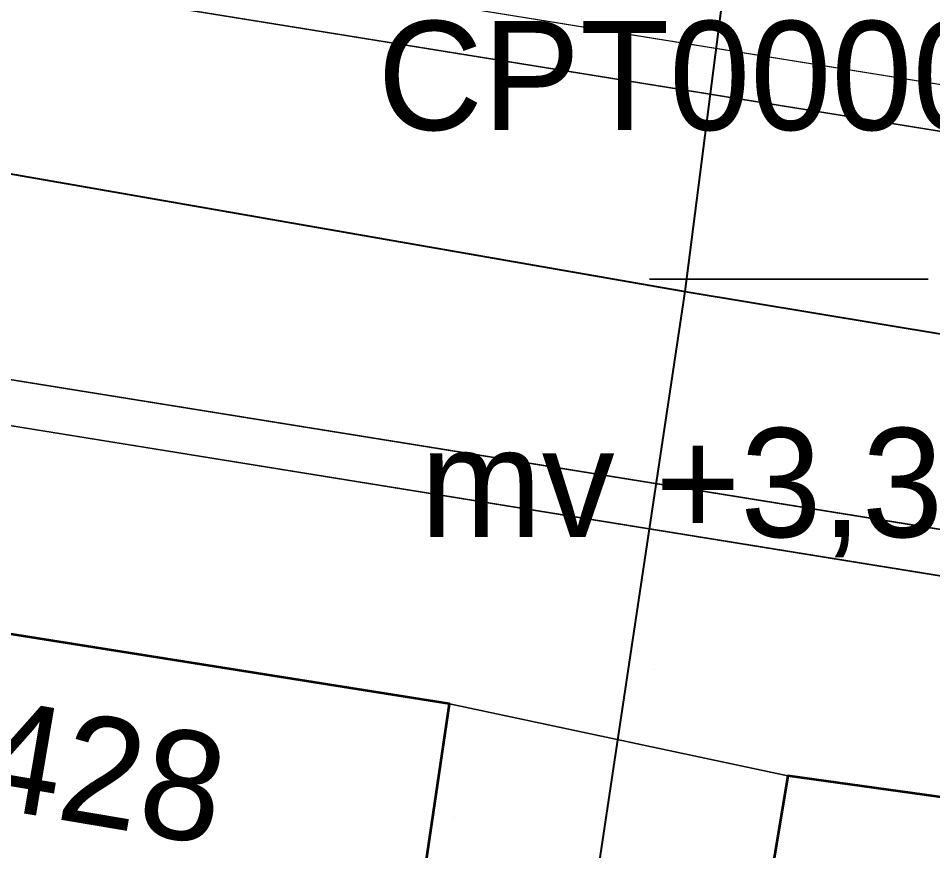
# Model space of a CAD drawing. Header units: metres. Extents: x 0 to 105485, y 0 to 425721.
# Drawn here: x 104860.22 to 104867.77, y 425250.43 to 425257.3 of the extents above; entities that cross this region are included whole.
import ezdxf
from ezdxf.enums import TextEntityAlignment as Align

# ---------------------------------------------------------------- set-up
doc = ezdxf.new("R2010")
doc.units = ezdxf.units.M
doc.header["$MEASUREMENT"] = 0
doc.linetypes.add('KG-PERCEEL-SO', pattern=[19, 5.5, -4, 5.5, -4])
for name, color, linetype, lineweight in [('B-XX-IE-MEUBILAIR-G', 7, 'Continuous', 18), ('B-XX-KG-GRENS_PERCEEL-G', 150, 'KG-PERCEEL-SO', 18), ('B-XX-MO-ONDERZOEK_SONDERING-G', 90, 'Continuous', 18), ('B-XX-MO-ONDERZOEK_SONDERING-T', 90, 'Continuous', 18), ('B-XX-OG-BEBOUWING-G', 7, 'Continuous', 35), ('B-XX-OG-BEBOUWING_HUISNUMMER-T', 7, 'Continuous', 18), ('B-XX-VH-OPENVERHARDING-G', 90, 'Continuous', 18)]:
    doc.layers.add(name, color=color, linetype=linetype, lineweight=lineweight)
doc.layers.add('GIS-WEGVAKKEN', color=2, linetype='Continuous')

msp = doc.modelspace()

# ---------------------------------------------------------------- linework, layer by layer
at = {"layer": 'B-XX-IE-MEUBILAIR-G', "color": 0, "true_color": 0x604a38}
for points in [[(104865.479, 425251.927, 3.2577), (104865.479, 425251.927, 4.7577)], [(104865.124, 425251.246, 3.2721), (104865.124, 425251.246, 6.2721)], [(104863.822, 425250.706, 3.2613), (104863.822, 425250.706, 4.7613)]]:
    msp.add_polyline3d(points, dxfattribs=at)
at = {"layer": 'B-XX-KG-GRENS_PERCEEL-G', "ltscale": 0.5, "flags": 128}
for points in [[(104858.325, 425252.508), (104863.784, 425251.643)], [(104860.9, 425232.11), (104863.784, 425251.643)], [(104863.784, 425251.643), (104866.577, 425251.048)], [(104863.251, 425229.108), (104863.799, 425233.092), (104865.116, 425242.279), (104866.577, 425251.048)], [(104866.577, 425251.048), (104872.137, 425250.275)]]:
    msp.add_lwpolyline(points, dxfattribs=at)
at = {"layer": 'B-XX-MO-ONDERZOEK_SONDERING-G', "color": 0, "true_color": 0x285cd6}
msp.add_polyline3d([(104867.509, 425255.149, 2.3), (104867.509, 425255.149, 2.28), (104867.509, 425255.149, 2.26), (104867.509, 425255.149, 2.24), (104867.559, 425255.149, 2.22), (104867.534, 425255.149, 2.2), (104867.659, 425255.149, 2.18), (104867.709, 425255.149, 2.16), (104867.709, 425255.149, 2.14), (104867.709, 425255.149, 2.12), (104867.684, 425255.149, 2.1), (104867.334, 425255.149, 2.08), (104867.209, 425255.149, 2.06), (104867.159, 425255.149, 2.04), (104867.109, 425255.149, 2.02), (104867.134, 425255.149, 2), (104867.109, 425255.149, 1.98), (104867.284, 425255.149, 1.96), (104867.659, 425255.149, 1.94), (104867.659, 425255.149, 1.92), (104867.634, 425255.149, 1.9), (104867.609, 425255.149, 1.88), (104867.584, 425255.149, 1.86), (104867.534, 425255.149, 1.84), (104867.534, 425255.149, 1.82), (104867.584, 425255.149, 1.8), (104867.584, 425255.149, 1.78), (104867.584, 425255.149, 1.76), (104867.559, 425255.149, 1.74), (104867.534, 425255.149, 1.72), (104867.534, 425255.149, 1.7), (104867.609, 425255.149, 1.68), (104867.609, 425255.149, 1.66), (104867.659, 425255.149, 1.64), (104867.659, 425255.149, 1.62), (104867.659, 425255.149, 1.6), (104867.609, 425255.149, 1.58), (104867.609, 425255.149, 1.56), (104867.609, 425255.149, 1.54), (104867.584, 425255.149, 1.52), (104867.534, 425255.149, 1.5), (104867.484, 425255.149, 1.48), (104867.459, 425255.149, 1.46), (104867.509, 425255.149, 1.44), (104867.534, 425255.149, 1.42), (104867.584, 425255.149, 1.4), (104867.584, 425255.149, 1.38), (104867.609, 425255.149, 1.36), (104867.584, 425255.149, 1.34), (104867.584, 425255.149, 1.32), (104867.584, 425255.149, 1.3), (104867.509, 425255.149, 1.28), (104867.434, 425255.149, 1.26), (104867.384, 425255.149, 1.24), (104867.384, 425255.149, 1.22), (104867.259, 425255.149, 1.2), (104867.109, 425255.149, 1.18), (104867.009, 425255.149, 1.16), (104866.934, 425255.149, 1.14), (104866.959, 425255.149, 1.12), (104866.884, 425255.149, 1.1), (104867.059, 425255.149, 1.08), (104866.959, 425255.149, 1.06), (104867.209, 425255.149, 1.04), (104867.334, 425255.149, 1.02), (104867.384, 425255.149, 1), (104867.384, 425255.149, 0.98), (104867.434, 425255.149, 0.96), (104867.484, 425255.149, 0.94), (104867.484, 425255.149, 0.92), (104867.334, 425255.149, 0.9), (104867.309, 425255.149, 0.88), (104867.359, 425255.149, 0.86), (104867.359, 425255.149, 0.84), (104867.359, 425255.149, 0.82), (104866.984, 425255.149, 0.8), (104866.659, 425255.149, 0.78), (104867.159, 425255.149, 0.76), (104866.934, 425255.149, 0.74), (104867.209, 425255.149, 0.72), (104867.334, 425255.149, 0.7), (104867.459, 425255.149, 0.68), (104867.509, 425255.149, 0.66), (104867.509, 425255.149, 0.64), (104867.484, 425255.149, 0.62), (104867.609, 425255.149, 0.6), (104867.534, 425255.149, 0.58), (104867.459, 425255.149, 0.56), (104867.534, 425255.149, 0.54), (104867.384, 425255.149, 0.52), (104867.309, 425255.149, 0.5), (104867.259, 425255.149, 0.48), (104867.259, 425255.149, 0.46), (104867.259, 425255.149, 0.44), (104867.259, 425255.149, 0.42), (104867.259, 425255.149, 0.4), (104867.259, 425255.149, 0.38), (104867.259, 425255.149, 0.36), (104867.259, 425255.149, 0.34), (104867.259, 425255.149, 0.32), (104867.259, 425255.149, 0.3), (104867.259, 425255.149, 0.28), (104867.259, 425255.149, 0.26), (104867.259, 425255.149, 0.24), (104867.259, 425255.149, 0.22), (104867.259, 425255.149, 0.2), (104867.259, 425255.149, 0.18), (104867.234, 425255.149, 0.16), (104867.284, 425255.149, 0.14), (104867.284, 425255.149, 0.12), (104867.484, 425255.149, 0.1), (104867.609, 425255.149, 0.08), (104867.659, 425255.149, 0.06), (104867.659, 425255.149, 0.04), (104867.659, 425255.149, 0.02), (104867.709, 425255.149, 0), (104867.734, 425255.149, -0.02), (104867.734, 425255.149, -0.04), (104867.209, 425255.149, -0.06), (104866.959, 425255.149, -0.08), (104866.684, 425255.149, -0.1), (104866.459, 425255.149, -0.12), (104866.809, 425255.149, -0.14), (104867.034, 425255.149, -0.16), (104866.984, 425255.149, -0.18), (104867.034, 425255.149, -0.2), (104867.159, 425255.149, -0.22), (104867.209, 425255.149, -0.24), (104867.284, 425255.149, -0.26), (104867.359, 425255.149, -0.28), (104867.359, 425255.149, -0.3), (104867.409, 425255.149, -0.32), (104867.484, 425255.149, -0.34), (104867.534, 425255.149, -0.36), (104867.434, 425255.149, -0.38), (104867.359, 425255.149, -0.4), (104867.259, 425255.149, -0.42), (104867.159, 425255.149, -0.44), (104867.059, 425255.149, -0.46), (104866.934, 425255.149, -0.48), (104866.834, 425255.149, -0.5), (104866.759, 425255.149, -0.52), (104866.759, 425255.149, -0.54), (104866.559, 425255.149, -0.56), (104866.384, 425255.149, -0.58), (104866.259, 425255.149, -0.6), (104866.134, 425255.149, -0.62), (104866.059, 425255.149, -0.64), (104866.009, 425255.149, -0.66), (104866.134, 425255.149, -0.68), (104866.009, 425255.149, -0.7), (104866.009, 425255.149, -0.72), (104866.284, 425255.149, -0.74), (104866.334, 425255.149, -0.76), (104866.434, 425255.149, -0.78), (104866.509, 425255.149, -0.8), (104866.584, 425255.149, -0.82), (104866.484, 425255.149, -0.84), (104866.409, 425255.149, -0.86), (104866.259, 425255.149, -0.88), (104866.109, 425255.149, -0.9), (104865.984, 425255.149, -0.92), (104865.909, 425255.149, -0.94), (104865.859, 425255.149, -0.96), (104865.809, 425255.149, -0.98), (104865.884, 425255.149, -1), (104865.909, 425255.149, -1.02), (104865.959, 425255.149, -1.04), (104866.059, 425255.149, -1.06), (104866.184, 425255.149, -1.08), (104866.159, 425255.149, -1.1), (104866.134, 425255.149, -1.12), (104866.084, 425255.149, -1.14), (104866.184, 425255.149, -1.16), (104866.259, 425255.149, -1.18), (104866.284, 425255.149, -1.2), (104866.234, 425255.149, -1.22), (104866.159, 425255.149, -1.24), (104866.134, 425255.149, -1.26), (104866.084, 425255.149, -1.28), (104866.009, 425255.149, -1.3), (104865.859, 425255.149, -1.32), (104865.684, 425255.149, -1.34), (104865.734, 425255.149, -1.36), (104865.709, 425255.149, -1.38), (104865.434, 425255.149, -1.4), (104865.534, 425255.149, -1.42), (104865.784, 425255.149, -1.44), (104865.959, 425255.149, -1.46), (104865.959, 425255.149, -1.48), (104866.059, 425255.149, -1.5), (104866.284, 425255.149, -1.52), (104866.309, 425255.149, -1.54), (104866.309, 425255.149, -1.56), (104866.384, 425255.149, -1.58), (104866.459, 425255.149, -1.6), (104866.534, 425255.149, -1.62), (104866.459, 425255.149, -1.64), (104866.359, 425255.149, -1.66), (104866.309, 425255.149, -1.68), (104866.234, 425255.149, -1.7), (104866.084, 425255.149, -1.72), (104866.059, 425255.149, -1.74), (104865.934, 425255.149, -1.76), (104865.984, 425255.149, -1.78), (104865.859, 425255.149, -1.8), (104865.959, 425255.149, -1.82), (104866.009, 425255.149, -1.84), (104866.009, 425255.149, -1.86), (104865.934, 425255.149, -1.88), (104866.009, 425255.149, -1.9), (104866.059, 425255.149, -1.92), (104866.209, 425255.149, -1.94), (104866.134, 425255.149, -1.96), (104866.209, 425255.149, -1.98), (104866.284, 425255.149, -2), (104866.334, 425255.149, -2.02), (104866.459, 425255.149, -2.04), (104866.509, 425255.149, -2.06), (104866.534, 425255.149, -2.08), (104866.534, 425255.149, -2.1), (104866.584, 425255.149, -2.12), (104866.634, 425255.149, -2.14), (104866.709, 425255.149, -2.16), (104866.709, 425255.149, -2.18), (104866.734, 425255.149, -2.2), (104866.809, 425255.149, -2.22), (104866.759, 425255.149, -2.24), (104866.709, 425255.149, -2.26), (104866.684, 425255.149, -2.28), (104866.584, 425255.149, -2.3), (104866.534, 425255.149, -2.32), (104866.409, 425255.149, -2.34), (104866.159, 425255.149, -2.36), (104865.959, 425255.149, -2.38), (104865.884, 425255.149, -2.4), (104865.809, 425255.149, -2.42), (104865.834, 425255.149, -2.44), (104865.959, 425255.149, -2.46), (104866.034, 425255.149, -2.48), (104866.234, 425255.149, -2.5), (104866.534, 425255.149, -2.52), (104866.684, 425255.149, -2.54), (104866.734, 425255.149, -2.56), (104866.734, 425255.149, -2.58), (104866.509, 425255.149, -2.6), (104866.484, 425255.149, -2.62), (104866.459, 425255.149, -2.64), (104866.409, 425255.149, -2.66), (104866.359, 425255.149, -2.68), (104866.359, 425255.149, -2.7), (104866.334, 425255.149, -2.72), (104866.359, 425255.149, -2.74), (104866.259, 425255.149, -2.76), (104866.234, 425255.149, -2.78), (104866.234, 425255.149, -2.8), (104866.234, 425255.149, -2.82), (104866.184, 425255.149, -2.84), (104866.234, 425255.149, -2.86), (104866.259, 425255.149, -2.88), (104866.409, 425255.149, -2.9), (104866.684, 425255.149, -2.92), (104866.709, 425255.149, -2.94), (104866.734, 425255.149, -2.96), (104866.684, 425255.149, -2.98), (104866.734, 425255.149, -3), (104866.684, 425255.149, -3.02), (104866.559, 425255.149, -3.04), (104866.459, 425255.149, -3.06), (104866.509, 425255.149, -3.08), (104866.509, 425255.149, -3.1), (104866.609, 425255.149, -3.12), (104866.659, 425255.149, -3.14), (104866.684, 425255.149, -3.16), (104866.709, 425255.149, -3.18), (104866.684, 425255.149, -3.2), (104866.709, 425255.149, -3.22), (104866.684, 425255.149, -3.24), (104866.734, 425255.149, -3.26), (104866.659, 425255.149, -3.28), (104866.634, 425255.149, -3.3), (104866.734, 425255.149, -3.32), (104866.634, 425255.149, -3.34), (104866.609, 425255.149, -3.36), (104866.484, 425255.149, -3.38), (104866.409, 425255.149, -3.4), (104866.484, 425255.149, -3.42), (104866.584, 425255.149, -3.44), (104866.584, 425255.149, -3.46), (104866.584, 425255.149, -3.48), (104866.684, 425255.149, -3.5), (104866.834, 425255.149, -3.52), (104866.909, 425255.149, -3.54), (104866.934, 425255.149, -3.56), (104866.959, 425255.149, -3.58), (104866.959, 425255.149, -3.6), (104866.984, 425255.149, -3.62), (104866.984, 425255.149, -3.64), (104867.009, 425255.149, -3.66), (104866.909, 425255.149, -3.68), (104866.809, 425255.149, -3.7), (104866.809, 425255.149, -3.72), (104866.859, 425255.149, -3.74), (104866.909, 425255.149, -3.76), (104866.959, 425255.149, -3.78), (104866.884, 425255.149, -3.8), (104866.984, 425255.149, -3.82), (104867.034, 425255.149, -3.84), (104867.034, 425255.149, -3.86), (104867.059, 425255.149, -3.88), (104867.059, 425255.149, -3.9), (104867.084, 425255.149, -3.92), (104867.109, 425255.149, -3.94), (104867.109, 425255.149, -3.96), (104867.084, 425255.149, -3.98), (104867.084, 425255.149, -4), (104867.159, 425255.149, -4.02), (104867.209, 425255.149, -4.04), (104867.184, 425255.149, -4.06), (104867.209, 425255.149, -4.08), (104867.234, 425255.149, -4.1), (104867.259, 425255.149, -4.12), (104867.284, 425255.149, -4.14), (104867.284, 425255.149, -4.16), (104867.259, 425255.149, -4.179), (104867.284, 425255.149, -4.199), (104867.284, 425255.149, -4.219), (104867.309, 425255.149, -4.239), (104867.234, 425255.149, -4.259), (104867.284, 425255.149, -4.279), (104867.259, 425255.149, -4.299), (104867.259, 425255.149, -4.319), (104867.209, 425255.149, -4.339), (104867.234, 425255.149, -4.359), (104867.259, 425255.149, -4.379), (104867.284, 425255.149, -4.399), (104867.284, 425255.149, -4.419), (104867.234, 425255.149, -4.439), (104867.284, 425255.149, -4.459), (104867.309, 425255.149, -4.479), (104867.259, 425255.149, -4.499), (104867.259, 425255.149, -4.519), (104867.259, 425255.149, -4.539), (104867.284, 425255.149, -4.559), (104867.234, 425255.149, -4.579), (104867.184, 425255.149, -4.599), (104867.234, 425255.149, -4.619), (104867.334, 425255.149, -4.639), (104867.334, 425255.149, -4.659), (104867.334, 425255.149, -4.679), (104867.334, 425255.149, -4.699), (104867.309, 425255.149, -4.719), (104867.334, 425255.149, -4.739), (104867.334, 425255.149, -4.759), (104867.384, 425255.149, -4.779), (104867.384, 425255.149, -4.799), (104867.409, 425255.149, -4.819), (104867.409, 425255.149, -4.839), (104867.459, 425255.149, -4.859), (104867.434, 425255.149, -4.879), (104867.384, 425255.149, -4.899), (104867.409, 425255.149, -4.919), (104867.384, 425255.149, -4.939), (104867.384, 425255.149, -4.959), (104867.384, 425255.149, -4.979), (104867.409, 425255.149, -4.999), (104867.409, 425255.149, -5.019), (104867.334, 425255.149, -5.039), (104867.409, 425255.149, -5.059), (104867.359, 425255.149, -5.079), (104867.359, 425255.149, -5.099), (104867.309, 425255.149, -5.119), (104867.359, 425255.149, -5.139), (104867.359, 425255.149, -5.159), (104867.359, 425255.149, -5.179), (104867.359, 425255.149, -5.199), (104867.384, 425255.149, -5.219), (104867.384, 425255.149, -5.239), (104867.409, 425255.149, -5.259), (104867.384, 425255.149, -5.279), (104867.359, 425255.149, -5.299), (104867.409, 425255.149, -5.319), (104867.409, 425255.149, -5.339), (104867.384, 425255.149, -5.359), (104867.409, 425255.149, -5.379), (104867.359, 425255.149, -5.399), (104867.409, 425255.149, -5.419), (104867.434, 425255.149, -5.439), (104867.434, 425255.149, -5.459), (104867.459, 425255.149, -5.479), (104867.434, 425255.149, -5.499), (104867.409, 425255.149, -5.519), (104867.384, 425255.149, -5.539), (104867.334, 425255.149, -5.559), (104867.234, 425255.149, -5.579), (104867.284, 425255.149, -5.599), (104867.334, 425255.149, -5.619), (104867.359, 425255.149, -5.639), (104867.359, 425255.149, -5.659), (104867.384, 425255.149, -5.679), (104867.384, 425255.149, -5.699), (104867.409, 425255.149, -5.719), (104867.384, 425255.149, -5.739), (104867.459, 425255.149, -5.759), (104867.509, 425255.149, -5.779), (104867.509, 425255.149, -5.799), (104867.459, 425255.149, -5.819), (104867.459, 425255.149, -5.839), (104867.459, 425255.149, -5.859), (104867.434, 425255.149, -5.879), (104867.459, 425255.149, -5.899), (104867.484, 425255.149, -5.919), (104867.484, 425255.149, -5.939), (104867.509, 425255.149, -5.959), (104867.509, 425255.149, -5.979), (104867.484, 425255.149, -5.999), (104867.459, 425255.149, -6.019), (104867.484, 425255.149, -6.039), (104867.509, 425255.149, -6.059), (104867.509, 425255.149, -6.079), (104867.509, 425255.149, -6.099), (104867.484, 425255.149, -6.119), (104867.534, 425255.149, -6.139), (104867.509, 425255.149, -6.159), (104867.534, 425255.149, -6.179), (104867.509, 425255.149, -6.199), (104867.509, 425255.149, -6.219), (104867.484, 425255.149, -6.239), (104867.509, 425255.149, -6.259), (104867.459, 425255.149, -6.279), (104867.484, 425255.149, -6.299), (104867.484, 425255.149, -6.319), (104867.484, 425255.149, -6.339), (104867.459, 425255.149, -6.359), (104867.484, 425255.149, -6.379), (104867.534, 425255.149, -6.399), (104867.559, 425255.149, -6.419), (104867.559, 425255.149, -6.439), (104867.509, 425255.149, -6.459), (104867.559, 425255.149, -6.479), (104867.559, 425255.149, -6.499), (104867.534, 425255.149, -6.519), (104867.584, 425255.149, -6.539), (104867.584, 425255.149, -6.559), (104867.484, 425255.149, -6.579), (104867.509, 425255.149, -6.599), (104867.509, 425255.149, -6.619), (104867.534, 425255.149, -6.639), (104867.534, 425255.149, -6.659), (104867.509, 425255.149, -6.679), (104867.509, 425255.149, -6.699), (104867.584, 425255.149, -6.719), (104867.559, 425255.149, -6.739), (104867.534, 425255.149, -6.759), (104867.534, 425255.149, -6.779), (104867.534, 425255.149, -6.799), (104867.559, 425255.149, -6.819), (104867.559, 425255.149, -6.839), (104867.534, 425255.149, -6.859), (104867.584, 425255.149, -6.879), (104867.584, 425255.149, -6.899), (104867.584, 425255.149, -6.919), (104867.534, 425255.149, -6.939), (104867.559, 425255.149, -6.959), (104867.534, 425255.149, -6.979), (104867.534, 425255.149, -6.999), (104867.584, 425255.149, -7.019), (104867.584, 425255.149, -7.039), (104867.559, 425255.149, -7.059), (104867.559, 425255.149, -7.079), (104867.584, 425255.149, -7.099), (104867.609, 425255.149, -7.119), (104867.584, 425255.149, -7.139), (104867.634, 425255.149, -7.159), (104867.609, 425255.149, -7.179), (104867.634, 425255.149, -7.199), (104867.659, 425255.149, -7.219), (104867.634, 425255.149, -7.238), (104867.609, 425255.149, -7.258), (104867.634, 425255.149, -7.278), (104867.584, 425255.149, -7.298), (104867.609, 425255.149, -7.318), (104867.609, 425255.149, -7.338), (104867.609, 425255.149, -7.358), (104867.534, 425255.149, -7.378), (104867.609, 425255.149, -7.398), (104867.584, 425255.149, -7.418), (104867.584, 425255.149, -7.438), (104867.584, 425255.149, -7.458), (104867.559, 425255.149, -7.478), (104867.584, 425255.149, -7.498), (104867.634, 425255.149, -7.518), (104867.584, 425255.149, -7.538), (104867.584, 425255.149, -7.558), (104867.584, 425255.149, -7.578), (104867.534, 425255.149, -7.598), (104867.584, 425255.149, -7.618), (104867.559, 425255.149, -7.638), (104867.559, 425255.149, -7.658), (104867.609, 425255.149, -7.678), (104867.584, 425255.149, -7.698), (104867.609, 425255.149, -7.718), (104867.609, 425255.149, -7.738), (104867.584, 425255.149, -7.758), (104867.634, 425255.149, -7.778), (104867.609, 425255.149, -7.798), (104867.609, 425255.149, -7.818), (104867.609, 425255.149, -7.838), (104867.584, 425255.149, -7.858), (104867.609, 425255.149, -7.878), (104867.559, 425255.149, -7.898), (104867.559, 425255.149, -7.918), (104867.584, 425255.149, -7.938), (104867.584, 425255.149, -7.958), (104867.584, 425255.149, -7.978), (104867.559, 425255.149, -7.998), (104867.534, 425255.149, -8.018), (104867.559, 425255.149, -8.038), (104867.559, 425255.149, -8.058), (104867.559, 425255.149, -8.078), (104867.559, 425255.149, -8.098), (104867.559, 425255.149, -8.118), (104867.559, 425255.149, -8.138), (104867.559, 425255.149, -8.158), (104867.559, 425255.149, -8.178), (104867.559, 425255.149, -8.198), (104867.534, 425255.149, -8.218), (104867.534, 425255.149, -8.238), (104867.534, 425255.149, -8.258), (104867.559, 425255.149, -8.278), (104867.559, 425255.149, -8.298), (104867.559, 425255.149, -8.318), (104867.559, 425255.149, -8.338), (104867.559, 425255.149, -8.358), (104867.559, 425255.149, -8.378), (104867.559, 425255.149, -8.398), (104867.534, 425255.149, -8.418), (104867.534, 425255.149, -8.438), (104867.534, 425255.149, -8.458), (104867.534, 425255.149, -8.478), (104867.509, 425255.149, -8.498), (104867.534, 425255.149, -8.518), (104867.509, 425255.149, -8.538), (104867.534, 425255.149, -8.558), (104867.509, 425255.149, -8.578), (104867.534, 425255.149, -8.598), (104867.509, 425255.149, -8.618), (104867.509, 425255.149, -8.638), (104867.509, 425255.149, -8.658), (104867.534, 425255.149, -8.678), (104867.484, 425255.149, -8.698), (104867.509, 425255.149, -8.718), (104867.509, 425255.149, -8.738), (104867.534, 425255.149, -8.758), (104867.509, 425255.149, -8.778), (104867.534, 425255.149, -8.797), (104867.509, 425255.149, -8.817), (104867.534, 425255.149, -8.837), (104867.559, 425255.149, -8.857), (104867.534, 425255.149, -8.877), (104867.509, 425255.149, -8.897), (104867.534, 425255.149, -8.917), (104867.509, 425255.149, -8.937), (104867.509, 425255.149, -8.957), (104867.534, 425255.149, -8.977), (104867.509, 425255.149, -8.997), (104867.484, 425255.149, -9.017), (104867.484, 425255.149, -9.037), (104867.484, 425255.149, -9.057), (104867.534, 425255.149, -9.077), (104867.509, 425255.149, -9.097), (104867.559, 425255.149, -9.117), (104867.509, 425255.149, -9.137), (104867.484, 425255.149, -9.157), (104867.509, 425255.149, -9.177), (104867.534, 425255.149, -9.197), (104867.534, 425255.149, -9.217), (104867.534, 425255.149, -9.237), (104867.534, 425255.149, -9.257), (104867.509, 425255.149, -9.277), (104867.559, 425255.149, -9.297), (104867.534, 425255.149, -9.317), (104867.534, 425255.149, -9.337), (104867.534, 425255.149, -9.357), (104867.534, 425255.149, -9.377), (104867.534, 425255.149, -9.397), (104867.484, 425255.149, -9.417), (104867.534, 425255.149, -9.437), (104867.484, 425255.149, -9.457), (104867.484, 425255.149, -9.477), (104867.484, 425255.149, -9.497), (104867.484, 425255.149, -9.517), (104867.509, 425255.149, -9.537), (104867.484, 425255.149, -9.557), (104867.459, 425255.149, -9.577), (104867.484, 425255.149, -9.597), (104867.459, 425255.149, -9.617), (104867.459, 425255.149, -9.637), (104867.459, 425255.149, -9.657), (104867.459, 425255.149, -9.677), (104867.409, 425255.149, -9.697), (104867.434, 425255.149, -9.717), (104867.434, 425255.149, -9.737), (104867.434, 425255.149, -9.757), (104867.434, 425255.149, -9.777), (104867.434, 425255.149, -9.797), (104867.434, 425255.149, -9.817), (104867.459, 425255.149, -9.837), (104867.434, 425255.149, -9.857), (104867.509, 425255.149, -9.877), (104867.484, 425255.149, -9.897), (104867.459, 425255.149, -9.917), (104867.409, 425255.149, -9.936), (104867.459, 425255.149, -9.956), (104867.459, 425255.149, -9.976), (104867.484, 425255.149, -9.996), (104867.434, 425255.149, -10.016), (104867.434, 425255.149, -10.036), (104867.484, 425255.149, -10.056), (104867.459, 425255.149, -10.076), (104867.509, 425255.149, -10.096), (104867.434, 425255.149, -10.116), (104867.434, 425255.149, -10.136), (104867.459, 425255.149, -10.156), (104867.484, 425255.149, -10.176), (104867.484, 425255.149, -10.196), (104867.459, 425255.149, -10.216), (104867.434, 425255.149, -10.236), (104867.484, 425255.149, -10.256), (104867.459, 425255.149, -10.276), (104867.459, 425255.149, -10.296), (104867.434, 425255.149, -10.316), (104867.459, 425255.149, -10.336), (104867.459, 425255.149, -10.356), (104867.459, 425255.149, -10.376), (104867.434, 425255.149, -10.396), (104867.434, 425255.149, -10.416), (104867.434, 425255.149, -10.436), (104867.434, 425255.149, -10.456), (104867.434, 425255.149, -10.476), (104867.459, 425255.149, -10.496), (104867.434, 425255.149, -10.516), (104867.434, 425255.149, -10.536), (104867.384, 425255.149, -10.556), (104867.434, 425255.149, -10.576), (104867.459, 425255.149, -10.596), (104867.334, 425255.149, -10.616), (104867.334, 425255.149, -10.636), (104867.459, 425255.149, -10.656), (104867.509, 425255.149, -10.676), (104867.359, 425255.149, -10.696), (104867.534, 425255.149, -10.716), (104867.584, 425255.149, -10.736), (104867.634, 425255.149, -10.756), (104867.634, 425255.149, -10.776), (104867.609, 425255.149, -10.796), (104867.559, 425255.149, -10.816), (104867.584, 425255.149, -10.836), (104867.609, 425255.149, -10.856), (104867.634, 425255.149, -10.876), (104867.659, 425255.149, -10.895), (104867.659, 425255.149, -10.915), (104867.659, 425255.149, -10.935), (104867.609, 425255.149, -10.955), (104867.559, 425255.149, -10.975), (104867.484, 425255.149, -10.995), (104867.409, 425255.149, -11.015), (104867.284, 425255.149, -11.035), (104867.259, 425255.149, -11.055), (104867.184, 425255.149, -11.075), (104867.134, 425255.149, -11.095), (104867.159, 425255.149, -11.115), (104867.134, 425255.149, -11.135), (104867.134, 425255.149, -11.155), (104867.259, 425255.149, -11.175), (104867.309, 425255.149, -11.195), (104867.384, 425255.149, -11.215), (104867.509, 425255.149, -11.235), (104867.634, 425255.149, -11.255), (104867.634, 425255.149, -11.275), (104867.634, 425255.149, -11.295), (104867.684, 425255.149, -11.315), (104867.659, 425255.149, -11.335), (104867.634, 425255.149, -11.355), (104867.659, 425255.149, -11.375), (104867.609, 425255.149, -11.395), (104867.609, 425255.149, -11.415), (104867.634, 425255.149, -11.435), (104867.609, 425255.149, -11.455), (104867.609, 425255.149, -11.475), (104867.609, 425255.149, -11.495), (104867.559, 425255.149, -11.515), (104867.634, 425255.149, -11.535), (104867.584, 425255.149, -11.555), (104867.509, 425255.149, -11.575), (104867.434, 425255.149, -11.595), (104867.459, 425255.149, -11.615), (104867.534, 425255.149, -11.635), (104867.559, 425255.149, -11.655), (104867.434, 425255.149, -11.675), (104867.409, 425255.149, -11.695), (104867.384, 425255.149, -11.715), (104867.334, 425255.149, -11.735), (104867.409, 425255.149, -11.755), (104867.434, 425255.149, -11.775), (104867.484, 425255.149, -11.794), (104867.584, 425255.149, -11.814), (104867.584, 425255.149, -11.834), (104867.534, 425255.149, -11.854), (104867.559, 425255.149, -11.874), (104867.659, 425255.149, -11.894), (104867.534, 425255.149, -11.914), (104867.584, 425255.149, -11.934), (104867.559, 425255.149, -11.954), (104867.609, 425255.149, -11.974), (104867.609, 425255.149, -11.994), (104867.509, 425255.149, -12.014), (104867.509, 425255.149, -12.034), (104867.584, 425255.149, -12.054), (104867.534, 425255.149, -12.074), (104867.459, 425255.149, -12.094), (104867.584, 425255.149, -12.114), (104867.559, 425255.149, -12.134), (104867.434, 425255.149, -12.154), (104867.184, 425255.149, -12.174), (104867.159, 425255.149, -12.194), (104867.134, 425255.149, -12.214), (104867.209, 425255.149, -12.234), (104867.109, 425255.149, -12.254), (104867.034, 425255.149, -12.274), (104867.409, 425255.149, -12.294), (104867.709, 425255.149, -12.314), (104867.659, 425255.149, -12.334), (104867.534, 425255.149, -12.354), (104867.409, 425255.149, -12.374), (104867.184, 425255.149, -12.394), (104867.184, 425255.149, -12.414), (104867.259, 425255.149, -12.434), (104867.259, 425255.149, -12.454), (104867.459, 425255.149, -12.474), (104867.534, 425255.149, -12.494), (104867.609, 425255.149, -12.514), (104867.684, 425255.149, -12.534), (104867.659, 425255.149, -12.554), (104867.684, 425255.149, -12.574), (104867.709, 425255.149, -12.593), (104867.709, 425255.149, -12.613), (104867.709, 425255.149, -12.633), (104867.709, 425255.149, -12.653), (104867.709, 425255.149, -12.673), (104867.709, 425255.149, -12.693), (104867.709, 425255.149, -12.713), (104867.684, 425255.149, -12.733), (104867.709, 425255.149, -12.753), (104867.709, 425255.149, -12.773), (104867.709, 425255.149, -12.793), (104867.709, 425255.149, -12.813), (104867.709, 425255.149, -12.833), (104867.709, 425255.149, -12.853), (104867.684, 425255.149, -12.873), (104867.684, 425255.149, -12.893), (104867.684, 425255.149, -12.913), (104867.684, 425255.149, -12.933), (104867.684, 425255.149, -12.953), (104867.709, 425255.149, -12.973), (104867.709, 425255.149, -12.993), (104867.709, 425255.149, -13.013), (104867.709, 425255.149, -13.033), (104867.709, 425255.149, -13.053), (104867.709, 425255.149, -13.073), (104867.684, 425255.149, -13.093), (104867.684, 425255.149, -13.113), (104867.684, 425255.149, -13.133), (104867.684, 425255.149, -13.153), (104867.684, 425255.149, -13.173), (104867.709, 425255.149, -13.193), (104867.709, 425255.149, -13.213), (104867.709, 425255.149, -13.233), (104867.709, 425255.149, -13.253), (104867.709, 425255.149, -13.273), (104867.709, 425255.149, -13.293), (104867.684, 425255.149, -13.313), (104867.684, 425255.149, -13.333), (104867.684, 425255.149, -13.352), (104867.684, 425255.149, -13.372), (104867.684, 425255.149, -13.392), (104867.684, 425255.149, -13.412), (104867.709, 425255.149, -13.432), (104867.709, 425255.149, -13.452), (104867.709, 425255.149, -13.472), (104867.709, 425255.149, -13.492), (104867.709, 425255.149, -13.512), (104867.709, 425255.149, -13.532), (104867.709, 425255.149, -13.552), (104867.709, 425255.149, -13.572), (104867.709, 425255.149, -13.592), (104867.709, 425255.149, -13.612), (104867.709, 425255.149, -13.632), (104867.709, 425255.149, -13.652), (104867.709, 425255.149, -13.672), (104867.709, 425255.149, -13.692), (104867.684, 425255.149, -13.712), (104867.684, 425255.149, -13.732), (104867.684, 425255.149, -13.752), (104867.684, 425255.149, -13.772), (104867.684, 425255.149, -13.792), (104867.684, 425255.149, -13.812), (104867.684, 425255.149, -13.832), (104867.684, 425255.149, -13.852), (104867.684, 425255.149, -13.872), (104867.684, 425255.149, -13.892), (104867.709, 425255.149, -13.912), (104867.684, 425255.149, -13.932), (104867.684, 425255.149, -13.952), (104867.709, 425255.149, -13.972), (104867.684, 425255.149, -13.992), (104867.709, 425255.149, -14.012), (104867.709, 425255.149, -14.032), (104867.709, 425255.149, -14.052), (104867.709, 425255.149, -14.072), (104867.709, 425255.149, -14.092), (104867.709, 425255.149, -14.112), (104867.709, 425255.149, -14.132), (104867.709, 425255.149, -14.151), (104867.709, 425255.149, -14.171), (104867.684, 425255.149, -14.191), (104867.684, 425255.149, -14.211), (104867.684, 425255.149, -14.231), (104867.659, 425255.149, -14.251), (104867.609, 425255.149, -14.271), (104867.584, 425255.149, -14.291), (104867.609, 425255.149, -14.311), (104867.609, 425255.149, -14.331), (104867.634, 425255.149, -14.351), (104867.634, 425255.149, -14.371), (104867.659, 425255.149, -14.391), (104867.659, 425255.149, -14.411), (104867.684, 425255.149, -14.431), (104867.684, 425255.149, -14.451), (104867.684, 425255.149, -14.471), (104867.684, 425255.149, -14.491), (104867.684, 425255.149, -14.511), (104867.684, 425255.149, -14.531), (104867.709, 425255.149, -14.551), (104867.709, 425255.149, -14.571), (104867.684, 425255.149, -14.591), (104867.684, 425255.149, -14.611), (104867.684, 425255.149, -14.631), (104867.684, 425255.149, -14.651), (104867.684, 425255.149, -14.671), (104867.684, 425255.149, -14.691), (104867.684, 425255.149, -14.711), (104867.684, 425255.149, -14.731), (104867.684, 425255.149, -14.751), (104867.684, 425255.149, -14.771), (104867.684, 425255.149, -14.791), (104867.709, 425255.149, -14.811), (104867.684, 425255.149, -14.831), (104867.684, 425255.149, -14.851), (104867.684, 425255.149, -14.871), (104867.684, 425255.149, -14.891), (104867.684, 425255.149, -14.911), (104867.684, 425255.149, -14.931), (104867.684, 425255.149, -14.951), (104867.684, 425255.149, -14.971), (104867.684, 425255.149, -14.991), (104867.709, 425255.149, -15.011), (104867.709, 425255.149, -15.03), (104867.709, 425255.149, -15.05), (104867.709, 425255.149, -15.07), (104867.709, 425255.149, -15.09), (104867.709, 425255.149, -15.11), (104867.709, 425255.149, -15.13), (104867.709, 425255.149, -15.15), (104867.709, 425255.149, -15.17), (104867.709, 425255.149, -15.19), (104867.709, 425255.149, -15.21), (104867.709, 425255.149, -15.23), (104867.709, 425255.149, -15.25), (104867.684, 425255.149, -15.27), (104867.684, 425255.149, -15.29), (104867.684, 425255.149, -15.31), (104867.684, 425255.149, -15.33), (104867.684, 425255.149, -15.35), (104867.709, 425255.149, -15.37), (104867.709, 425255.149, -15.39), (104867.709, 425255.149, -15.41), (104867.709, 425255.149, -15.43), (104867.709, 425255.149, -15.45), (104867.709, 425255.149, -15.47), (104867.684, 425255.149, -15.49), (104867.684, 425255.149, -15.51), (104867.709, 425255.149, -15.53), (104867.709, 425255.149, -15.55), (104867.709, 425255.149, -15.57), (104867.709, 425255.149, -15.59), (104867.709, 425255.149, -15.61), (104867.709, 425255.149, -15.63), (104867.709, 425255.149, -15.65), (104867.709, 425255.149, -15.67), (104867.684, 425255.149, -15.69), (104867.684, 425255.149, -15.71), (104867.684, 425255.149, -15.73), (104867.684, 425255.149, -15.75), (104867.709, 425255.149, -15.77), (104867.709, 425255.149, -15.79), (104867.709, 425255.149, -15.81), (104867.709, 425255.149, -15.83), (104867.709, 425255.149, -15.85), (104867.709, 425255.149, -15.87), (104867.709, 425255.149, -15.89), (104867.709, 425255.149, -15.91), (104867.709, 425255.149, -15.93), (104867.709, 425255.149, -15.949), (104867.709, 425255.149, -15.969), (104867.709, 425255.149, -15.989), (104867.709, 425255.149, -16.009), (104867.709, 425255.149, -16.029), (104867.709, 425255.149, -16.049), (104867.709, 425255.149, -16.069), (104867.709, 425255.149, -16.089), (104867.709, 425255.149, -16.109), (104867.684, 425255.149, -16.129), (104867.684, 425255.149, -16.149), (104867.709, 425255.149, -16.169), (104867.684, 425255.149, -16.189), (104867.684, 425255.149, -16.209), (104867.659, 425255.149, -16.229), (104867.659, 425255.149, -16.249), (104867.634, 425255.149, -16.269), (104867.634, 425255.149, -16.289), (104867.634, 425255.149, -16.309), (104867.634, 425255.149, -16.329), (104867.659, 425255.149, -16.349), (104867.684, 425255.149, -16.369), (104867.684, 425255.149, -16.389), (104867.684, 425255.149, -16.409), (104867.684, 425255.149, -16.429), (104867.684, 425255.149, -16.449), (104867.684, 425255.149, -16.469), (104867.709, 425255.149, -16.489), (104867.709, 425255.149, -16.509), (104867.709, 425255.149, -16.529), (104867.709, 425255.149, -16.549), (104867.684, 425255.149, -16.569), (104867.684, 425255.149, -16.589), (104867.684, 425255.149, -16.609), (104867.684, 425255.149, -16.629)], dxfattribs=at)
at = {"layer": 'B-XX-OG-BEBOUWING-G', "ltscale": 0.5}
for points in [[(104858.132, 425232.62), (104860.9, 425232.11), (104863.784, 425251.643), (104858.325, 425252.508), (104855.075, 425233.183)], [(104872.137, 425250.275), (104866.577, 425251.048), (104865.116, 425242.279), (104863.799, 425233.092), (104866.206, 425232.59), (104865.6, 425228.785), (104869.539, 425228.213)]]:
    msp.add_lwpolyline(points, close=True, dxfattribs=at)
at = {"layer": 'B-XX-VH-OPENVERHARDING-G', "ltscale": 0.5}
for points in [[(104917.987, 425249.787), (104910.286, 425250.746), (104884.507, 425253.654), (104881.488, 425254.072), (104876.067, 425254.923), (104870.353, 425255.963), (104815.128, 425264.87), (104806.368, 425266.241), (104806.187, 425266.143), (104805.865, 425266.176), (104806.159, 425268.114), (104806.026, 425268.127), (104805.275, 425262.556), (104805.867, 425262.665), (104805.921, 425263.014), (104814.635, 425261.657), (104869.849, 425252.757), (104873.696, 425251.952), (104877.007, 425251.324), (104880.327, 425250.753), (104883.657, 425250.238), (104905.862, 425247.736), (104911.865, 425247.034), (104926.101, 425245.083)], [(104815.198, 425265.235), (104870.419, 425256.338), (104876.259, 425255.292), (104882.631, 425254.307), (104884.547, 425254.042), (104912.296, 425250.903), (104923.927, 425249.326)], [(104926.086, 425244.69), (104911.812, 425246.655), (104884.105, 425249.789), (104879.969, 425250.433), (104876.562, 425251.026), (104873.166, 425251.677), (104869.781, 425252.384), (104828.299, 425259.086)], [(104843.636, 425254.797), (104849.565, 425253.896), (104854.154, 425253.169), (104858.325, 425252.508), (104863.784, 425251.643), (104866.577, 425251.048), (104872.137, 425250.275), (104872.138, 425250.424), (104876.901, 425249.626), (104881.234, 425248.9), (104881.234, 425248.841), (104886.747, 425248.058), (104891.604, 425247.368), (104902.377, 425246.149), (104904.482, 425245.852), (104904.524, 425245.846), (104904.875, 425245.797), (104905.796, 425245.667), (104914.921, 425244.69), (104919.686, 425244.161)], [(104858.909, 425197.418), (104859.344, 425201.05), (104859.805, 425204.122), (104860.412, 425208.167), (104860.605, 425209.453), (104860.723, 425209.392), (104861.231, 425213.524), (104863.251, 425229.108), (104863.799, 425233.092), (104865.116, 425242.279), (104866.577, 425251.048), (104863.784, 425251.643), (104860.9, 425232.11), (104860.856, 425231.848), (104859.256, 425222.36), (104854.779, 425191.971)]]:
    msp.add_lwpolyline(points, dxfattribs=at)
for points in [[(104815.198, 425265.235), (104806.424, 425266.606), (104806.368, 425266.241), (104815.128, 425264.87), (104870.353, 425255.963), (104876.067, 425254.923), (104881.488, 425254.072), (104884.507, 425253.654), (104910.286, 425250.746), (104917.987, 425249.787), (104965.424, 425243.051), (104965.556, 425243.404), (104954.351, 425244.969), (104923.927, 425249.326), (104912.296, 425250.903), (104884.547, 425254.042), (104882.631, 425254.307), (104876.259, 425255.292), (104870.419, 425256.338)], [(104814.635, 425261.657), (104805.921, 425263.014), (104805.867, 425262.665), (104814.54, 425261.254), (104828.299, 425259.086), (104869.781, 425252.384), (104873.166, 425251.677), (104876.562, 425251.026), (104879.969, 425250.433), (104884.105, 425249.789), (104911.812, 425246.655), (104926.086, 425244.69), (104953.768, 425240.742), (104964.031, 425239.349), (104964.154, 425239.675), (104953.821, 425241.123), (104926.101, 425245.083), (104911.865, 425247.034), (104905.862, 425247.736), (104883.657, 425250.238), (104880.327, 425250.753), (104877.007, 425251.324), (104873.696, 425251.952), (104869.849, 425252.757)]]:
    msp.add_lwpolyline(points, close=True, dxfattribs=at)
at = {"layer": 'GIS-WEGVAKKEN'}
for points in [[(104865.7281, 425255.0473), (104867.1946, 425266.4903)], [(104833.8955, 425260.1405), (104841.29, 425258.91), (104855.9, 425256.76), (104865.7281, 425255.0473)], [(104849.2008, 425150), (104850.16, 425153.09), (104850.53, 425154.62), (104851.26, 425157.96), (104853.09, 425167.45), (104854.48, 425177.18), (104856.28, 425191.82), (104859.29, 425211.25), (104861.34, 425225.86), (104865.7281, 425255.0473)], [(104865.7281, 425255.0473), (104880.23, 425252.64), (104885.07, 425251.99), (104897.06, 425250.71), (104904.4784, 425249.8251)]]:
    msp.add_lwpolyline(points, dxfattribs=at)

# ---------------------------------------------------------------- texts
at = {"layer": 'B-XX-MO-ONDERZOEK_SONDERING-T', "color": 10, "lineweight": 18}
for s, p in [('CPT000000201443', (104868.409, 425256.829)), ('mv +3,31 · 20,0 m', (104868.409, 425253.469))]:
    msp.add_text(s, height=0.9, dxfattribs=at).set_placement(p, align=Align.MIDDLE_CENTER)
at = {"layer": 'B-XX-OG-BEBOUWING_HUISNUMMER-T'}
msp.add_text('428', height=0.9, rotation=350.4, dxfattribs=at).set_placement((104860.925, 425251.083), align=Align.MIDDLE_CENTER)

doc.saveas('drawing.dxf')
